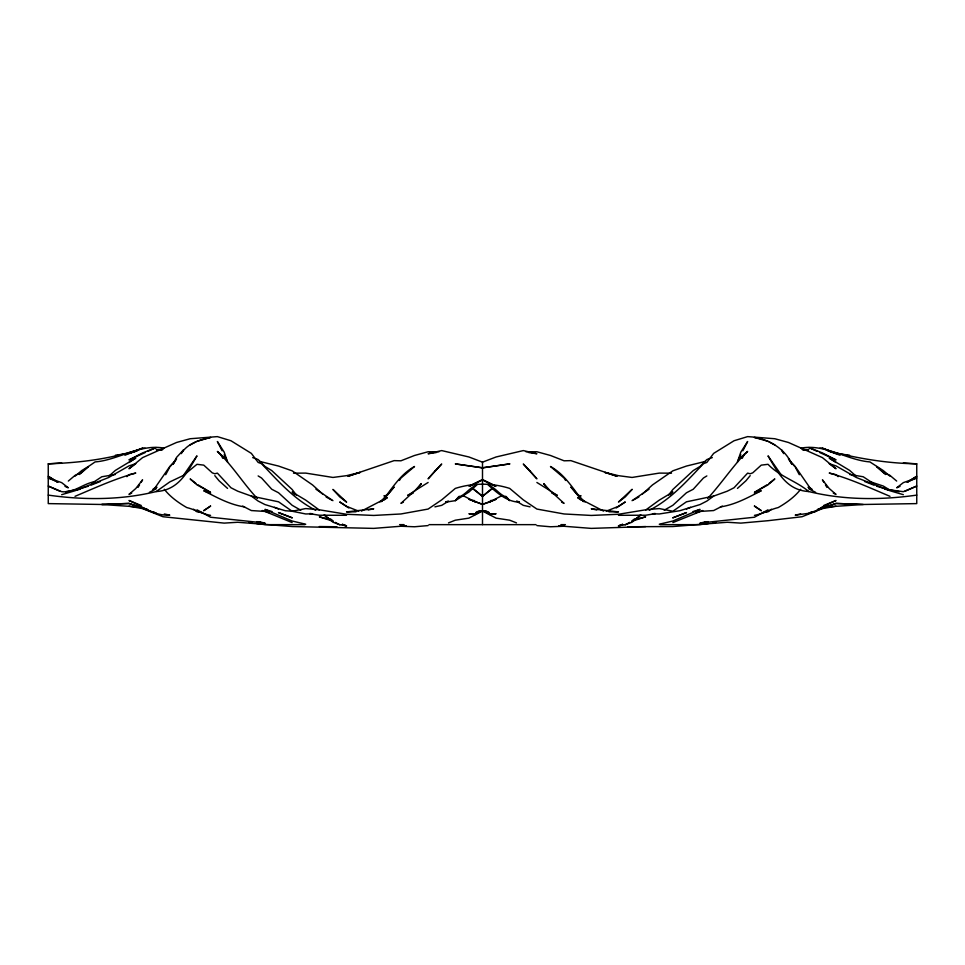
<?xml version="1.0" encoding="UTF-8"?>
<svg xmlns="http://www.w3.org/2000/svg" width="965" height="965" viewBox="0 0 965 965"><rect width="100%" height="100%" fill="white"/><g stroke="black" fill="none" stroke-linecap="round" stroke-linejoin="round"><path stroke-width="1.45" d="M740.843 454.72L737.441 461.945L740.843 452.09L747.634 441.524L742.881 450.764M742.206 458.339L744.244 454.479L747.634 451.427L740.843 457.808L744.244 454.479C731.241 468.471 720.59 484.382 707.695 498.435M165.691 474.696L169.092 468.278M181.323 453.622C187.138 443.478 199.864 439.871 210.563 437.459L196.969 441.307M138.043 487.397L139.551 484.876M141.071 482.367L142.579 479.846L135.775 488.519L128.984 494.394L131.698 493.103M380.005 501.981L387.327 495.178L394.118 486.999L381.501 501.643C391.85 489.231 399.703 474.696 414.516 466.493L400.921 478.049L399.413 480.437M181.673 452.513L183.374 450.04L176.571 457.374L173.169 464.213L176.571 458.713L169.768 466.988M156.173 491.559L169.768 481.933L183.374 475.48L196.969 455.878C186.691 473.405 178.091 490.232 156.173 491.559C120.987 500.184 83.979 500.184 48.25 495.105M417.917 488.133L421.319 483.622L414.516 491.125L407.713 495.334L413.153 493.151M668.612 495.057L672.858 489.472L693.256 470.57L700.047 466.433L706.85 459.557L712.291 457.603M157.03 487.265L154.472 488.652L169.768 466.517L173.169 463.26M800.673 489.291C794.75 496.903 786.415 502.862 778.236 507.554C770.01 509.544 762.784 513.85 754.437 515.37M640.808 514.791L638.866 517.023L632.063 521.004L634.331 519.037M459.195 496.3L455.311 500.666L445.794 502.126M750.191 475.636L745.945 480.775L737.441 488.411M154.472 488.652L156.173 486.987L152.772 489.436M492.21 488.748L482.5 496.312L472.79 488.748M491.245 500.268L489.303 502.114L482.5 504.381L468.906 499.255L482.5 504.381L496.094 499.255L489.303 502.114L501.764 495.721M669.939 494.756L672.858 492.017L659.264 500.135L645.657 510.039M126.885 476.65L128.984 474.696L135.775 473.067C114.847 478.737 94.944 487.964 75.017 496.324M477.265 484.49L468.906 492.066L455.311 500.666L458.701 496.927C465.395 495.093 469.087 488.037 475.697 485.612M79.48 474.515L88.406 466.529L95.101 461.921C118.406 460.076 139.973 443.514 164.327 448.194M109.105 475.962L115.39 470.377L135.775 458.098L128.984 462.488M640 515.286L632.063 522.198L625.272 524.731L618.469 525.816L622.546 524.429M68.322 481.065L75.017 475.419L81.711 472.404L88.406 466.529L81.711 470.594L75.017 476.191M642.268 494.164L652.461 484.937L672.858 470.824L686.453 466.059L705.487 461.391M491.559 488.785L482.5 496.312L473.441 488.785M183.374 475.48L196.969 464.31L203.76 465.142L212.264 472.85L214.809 473.779L217.366 473.115L230.961 487.759L237.752 491.197L251.358 496.094L278.547 501.812L292.142 511.245L305.736 513.971L312.539 513.778L309.825 513.476M480.232 510.835L475.697 514.466L468.906 513.742L475.697 514.068L480.232 510.702M769.165 483.32L774.835 478.942L768.031 484.852L754.437 492.403L766.801 484.949M383.925 500.184L387.327 497.638L361.368 511.112M771.433 509.243L768.031 511.776L762.591 512.632M916.75 495.105C881.021 500.184 844.013 500.184 808.827 491.559C796.101 480.884 779.611 476.529 768.031 464.31L761.24 465.142L752.736 472.85L750.191 473.779L747.634 473.115L734.039 487.759L727.248 491.197L713.642 496.094L706.85 501.076L700.047 504.562L679.65 510.75L659.264 513.971L652.461 513.778L655.175 513.476M907.824 481.909L916.75 476.264L907.016 482.295M632.063 500.678L649.059 489.219M92.049 483.163L101.783 476.77L115.39 474.478M907.824 481.74L916.75 477.965L903.361 482.621L896.678 487.795L900.019 486.384M428.11 482.476L414.516 490.932L400.921 503.392L403.394 502.102M706.85 475.926L703.449 478.001L693.256 489.243L686.453 492.777L672.858 505.286L664.21 510.208M92.869 482.934L95.101 481.631C83.123 483.405 74.317 493.175 61.639 491.68L48.25 486.07L60.3 491.414M616.201 507.976L625.272 501.957L618.469 506.348L606.237 511.197M649.373 510.244C671.025 499.255 687.02 480.896 703.449 463.695L706.85 462.428L713.642 453.393L734.039 440.752L747.634 436.614L774.835 438.737L788.429 442.465L822.421 457.627L836.016 468.749L829.225 463.683L836.016 465.914L856.413 477.542L889.983 490.751L903.361 494.695M768.031 509.81L754.437 517.228L700.047 523.042L706.85 521.679M633.197 500.075L638.866 497.011M479.098 510.847L475.697 512.668L482.5 510.883L489.303 512.668L485.902 510.847M811.3 511.981L808.827 513.308L795.232 515.141L800.673 513.959M190.165 444.925L195.835 441.91M625.272 524.731L629.795 522.379M149.382 492.343L156.173 488.833M722.303 506.106L713.642 510.557L700.047 511.426L695.753 512.62M468.906 486.167L482.5 479.762L496.094 486.167M622.546 524.272L618.469 526.142L622.546 524.658M145.293 452.501L128.984 459.907L142.579 452.947L156.173 447.555L148.019 451.258M124.907 455.251L142.579 448.001L145.293 448.291M904.7 491.414L916.75 486.07L903.361 491.68L884.628 489.219M686.453 509.013L690.53 507.313M823.784 505.455L836.016 500.485L822.421 506.806L815.618 511.522L808.827 513.308L836.016 503.441L863.217 504.478L916.75 503.609L916.75 463.803C886.594 463.453 856.932 458.206 827.861 450.848L840.093 455.251M754.437 493.477L761.24 490.751C748.08 497.518 735.149 504.743 720.445 506.89M448.508 522.885L455.311 520.195L468.906 518.133L482.5 511.04L496.094 518.133L509.689 520.195L516.492 522.885M91.084 485.13L100.444 481.463M672.858 522.596L702.773 510.521M436.276 452.573L428.11 453.731L441.705 450.583L468.906 456.976L482.5 462.163L496.094 456.976L523.295 450.583L536.89 453.731L528.724 452.573M134.702 506.697L101.783 504.478L48.25 503.609L48.25 463.803C80.228 462.874 112.362 458.677 142.579 448.315M77.695 489.4L65.644 491.68M632.063 521.197L645.657 516.818L636.14 519.291M817.415 509.423L836.016 503.441L863.217 504.502L830.298 506.697M128.984 453.417L137.139 450.848L128.984 453.369L115.39 455.227M692.894 511.595L700.047 509.399L672.858 521.016L659.264 524.224M88.406 486.179L75.017 490.16L80.372 489.219M61.639 494.695L75.017 490.751L108.587 477.542L128.984 465.914L135.775 463.683L128.984 468.749L142.579 457.627L176.571 442.465L190.165 438.737L217.366 436.614L230.961 440.752L251.358 453.393L258.15 462.428L261.551 463.695C277.98 480.896 293.975 499.255 315.627 510.244M700.047 523.537L708.214 521.607M713.642 496.094L686.453 501.812L672.858 511.245L659.264 508.567L645.657 509.797L618.469 514.273L591.28 515.443L564.079 513.971L536.89 509.062L523.295 499.87L509.689 488.411C491.969 482.79 473.031 482.79 455.311 488.411L441.705 499.87L428.11 509.062L400.921 513.971L373.72 515.443L346.531 514.273L319.343 509.797L305.736 508.567L292.142 511.245L285.351 510.75L264.953 504.562L258.15 501.076L251.358 496.094M445.794 501.812L448.508 501.173L441.705 505.346L434.913 506.854M368.292 509.966L373.72 508.784L346.531 511.92L356.049 511.8M387.327 495.19L383.925 495.913L386.193 495.684M836.016 506.179L822.421 508.603L802.024 516.733L768.031 520.702L740.843 523.114L727.248 522.258L672.858 526.54L628.022 526.757M655.175 513.682L645.657 515.238L618.469 515.298M708.636 523.476L700.047 524.646L660.048 524.646M712.93 522.897L715.789 522.511M819.707 448.291L822.421 448.001L836.016 453.417L849.61 455.227M428.11 525.587L414.516 526.769L400.921 526.239L373.72 528.386L292.142 526.54L237.752 522.258L224.157 523.114L162.976 516.733L142.579 508.603L128.984 506.179M803.097 450.124L808.827 449.642L802.024 449.449M800.673 448.194C825.027 443.514 846.595 460.076 869.899 461.921L883.289 470.594L889.983 476.191M400.921 526.239L406.362 525.853M48.25 463.863L61.639 462.923M645.657 526.588L591.28 528.386L558.639 525.853M564.079 526.239L550.484 526.769L536.89 525.587M162.976 449.449L156.173 449.642L161.903 450.124M293.505 473.188L305.736 473.103L332.937 477.446L346.531 475.673L360.126 472.428L347.895 476.324L394.118 460.631L400.921 460.8L414.516 455.48L428.11 451.753L438.991 451.789M526.009 451.789L536.89 451.753L550.484 455.48L564.079 460.8L570.882 460.631L617.105 476.3L604.874 472.428L618.469 475.673L632.063 477.446L659.264 473.103L671.495 473.188M304.952 524.646L264.953 524.646L256.364 523.476M399.606 524.646L404.118 524.646M428.979 524.646L536.021 524.646M560.882 524.646L565.394 524.646M319.343 526.552L336.978 526.757M608.951 511.8L618.469 511.92L591.28 508.784L596.708 509.966M346.531 515.298L319.343 515.238L309.825 513.682M903.361 462.923L916.75 463.863M899.356 491.68L887.305 489.4M578.807 495.684L581.075 495.913L577.673 495.19L570.882 486.999L583.499 501.643C573.162 489.219 565.285 474.708 550.484 466.493L564.079 478.049L565.587 480.437M249.211 522.511L252.07 522.897M244.555 506.89C229.851 504.743 216.92 497.518 203.76 490.751L210.563 493.477M519.206 502.126C506.565 501.776 496.698 492.44 487.735 484.49M328.86 519.291L319.343 516.818L332.937 521.197M202.409 512.632L196.969 511.776L193.567 509.243M325 515.286L332.937 522.198L339.728 524.731L346.531 525.816L342.454 524.429M849.61 474.478L863.217 476.77L872.951 483.163M258.15 521.679L264.953 523.042L210.563 517.228L196.969 509.81M210.563 515.37C202.216 513.85 194.99 509.544 186.764 507.554C178.585 502.862 170.25 496.903 164.327 489.291M164.327 513.959L169.768 515.141C154.098 516.07 142.458 506.384 128.984 500.485L141.216 505.455M530.087 506.854L523.295 505.346L516.492 501.173L519.206 501.812M305.736 524.224L292.142 521.016L264.953 509.399L272.106 511.595M256.786 521.607L264.953 523.537M259.513 461.391L278.547 466.059L292.142 470.824L312.539 484.937L322.732 494.164M808.827 491.559C786.909 490.232 778.309 473.405 768.031 455.878L781.626 475.48M269.247 512.62L262.227 510.521M768.031 441.307L754.437 437.459C770.106 439.811 785.438 449.413 791.831 464.213L788.429 458.713L795.232 466.988M876.594 486.179L889.983 490.16L883.289 486.046L869.899 481.631L872.131 482.934M147.585 509.423L128.984 503.441L101.783 504.478L128.984 503.441L156.173 513.308L153.7 511.981M252.709 457.603L258.15 459.557L264.953 466.433L271.744 470.57L292.142 489.472L296.388 495.057M342.454 524.658L346.531 526.142L342.454 524.272M822.421 448.315L836.016 453.417M292.142 522.596L264.953 511.426L251.358 510.557L242.697 506.106M864.556 481.463L873.916 485.13M358.763 511.197L346.531 506.348L339.728 501.957L348.799 507.976M551.847 493.151L557.288 495.334L550.484 491.125L543.681 483.622L547.083 488.133M274.47 507.313L278.547 509.013M64.981 486.384L68.322 487.795L61.639 482.621L48.25 477.965L57.176 481.74M816.981 451.258L808.827 447.555L822.421 452.947L836.016 459.907L819.707 452.501M833.302 493.103L836.016 494.394L829.225 488.519L822.421 479.846L823.929 482.367M889.983 496.324C870.056 487.964 850.153 478.737 829.225 473.067L836.016 474.696L838.115 476.65M603.632 511.112L577.673 497.638L581.075 500.184M808.827 488.833L815.618 492.343M561.606 502.102L564.079 503.392L550.484 490.932L536.89 482.476M335.205 522.379L339.728 524.731M791.831 463.26L795.232 466.517L810.528 488.652L807.97 487.265M769.165 441.91L774.835 444.925M326.134 497.011L331.803 500.075M463.236 495.721L475.697 502.114L473.755 500.268M300.791 510.208L292.142 505.286L278.547 492.777L271.744 489.243L261.551 478.001L258.15 475.926M315.941 489.219L332.937 500.678M198.199 484.949L210.563 492.403L196.969 484.852L190.165 478.942L195.835 483.32M57.984 482.295L48.25 476.264L57.176 481.909M489.303 485.612C495.913 488.037 499.605 495.093 506.299 496.927L509.689 500.666L505.805 496.3M836.016 462.488L829.225 458.098L849.61 470.377L855.895 475.962M319.343 510.039L305.736 500.135L292.142 492.017L295.061 494.756M812.228 489.436L808.827 486.987L810.528 488.652M484.768 510.702L489.303 514.068L496.094 513.742L489.303 514.466L484.768 510.835M227.559 488.411L219.055 480.775L214.809 475.636M896.678 481.065L889.983 475.419L883.289 472.404L876.594 466.529L885.52 474.515M330.669 519.037L332.937 521.004L326.134 517.023L324.192 514.791M577.673 495.178L584.995 501.981M257.305 498.435C243.144 483.501 232.505 465.48 217.366 451.427L224.157 457.808L220.756 454.479L222.794 458.339M783.327 452.513L781.626 450.04L783.676 453.622M825.449 484.876L826.957 487.397M795.908 468.278L799.309 474.696M222.119 450.764L217.366 441.524L224.157 452.09L227.559 461.945L224.157 454.72M482.5 462.163L482.5 510.883M482.5 511.498L482.5 524.646M434.913 471.089L428.11 478.833L441.705 464.02L434.913 471.089M632.063 489.412L625.272 496.891L618.469 502.029L632.063 489.412M210.563 506.082L203.76 510.642L210.563 506.082M482.5 479.738L470.136 485.962L482.5 479.762L494.864 485.962L482.5 479.762M686.453 512.596L672.858 517.807L686.453 512.596M509.689 463.9L482.5 467.88L455.311 463.9L482.5 467.76L509.689 463.9M292.142 517.807L278.547 512.596L292.142 517.807M761.24 510.642L754.437 506.082L761.24 510.642M346.531 502.029L339.728 496.891L332.937 489.412L346.531 502.029M530.087 471.089L523.295 464.02L536.89 478.833L530.087 471.089"/></g></svg>
